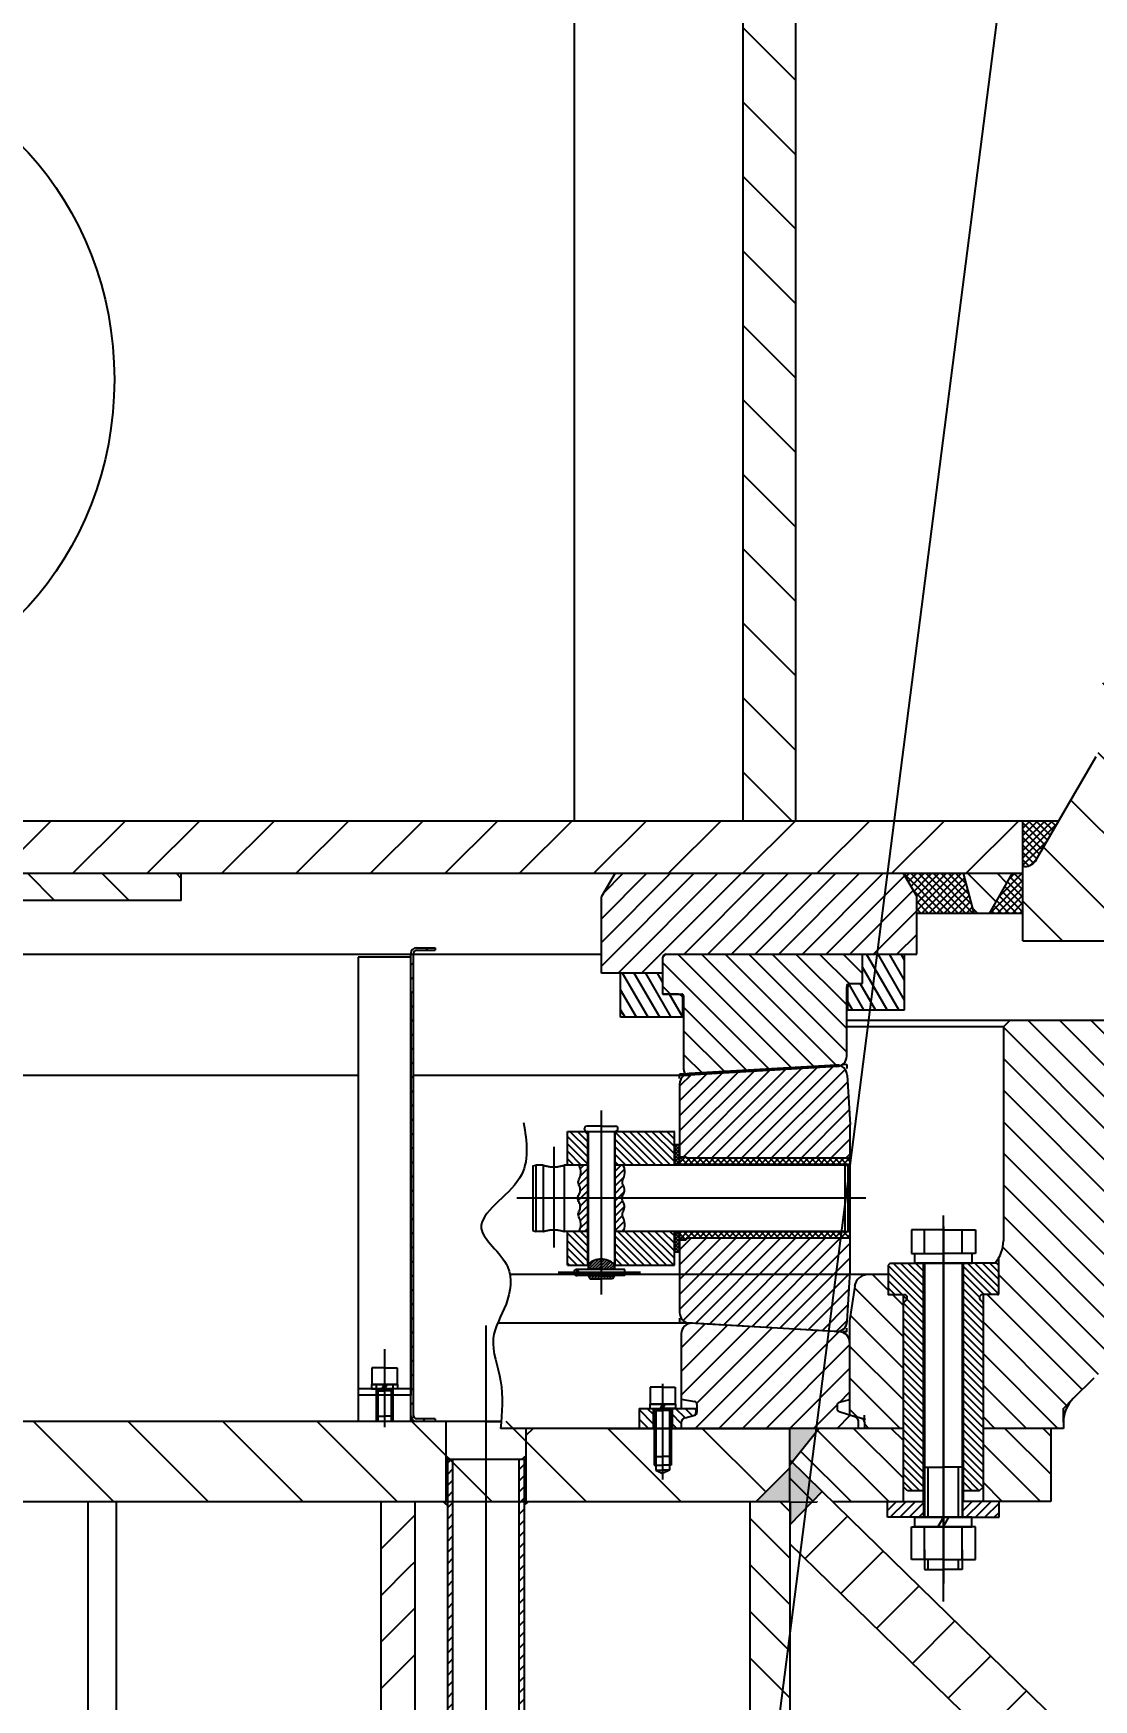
# Model space of a CAD drawing. Header units: millimetres. Extents: x 0 to 42000, y 0 to 29700.
# Drawn here: x 17909 to 18916, y 10017 to 11599 of the extents above; entities that cross this region are included whole.
import ezdxf
from ezdxf.enums import TextEntityAlignment as Align

# ---------------------------------------------------------------- set-up
doc = ezdxf.new("R2010")
doc.units = ezdxf.units.MM
doc.header["$LTSCALE"] = 1000
doc.linetypes.add('F', pattern=[0.75, 0.5, -0.25])
doc.linetypes.add('G', pattern=[2, 1.25, -0.25, 0.25, -0.25])
for name, color, linetype in [('01', 7, 'Continuous'), ('02', 1, 'Continuous'), ('02C', 3, 'Continuous'), ('04', 2, 'F'), ('05', 142, 'G'), ('08', 1, 'Continuous'), ('10', 1, 'Continuous')]:
    doc.layers.add(name, color=color, linetype=linetype)
doc.styles.get("Standard").update_dxf_attribs({"font": 'isocp', "width": 0.707, "bigfont": 'intecad.shx'})
doc.dimstyles.new('INTE', dxfattribs={"dimscale": 100, "dimtxt": 3.5, "dimasz": 3, "dimexe": 3, "dimexo": 0, "dimgap": 1, "dimtad": 1, "dimdec": 0, "dimdsep": 46, "dimtxsty": 'Standard', "dimcen": 0, "dimclrd": 1, "dimclre": 1, "dimclrt": 3, "dimaunit": 1, "dimadec": 0, "dimazin": 0, "dimtfac": 1, "dimtdec": 0, "dimtmove": 0, "dimatfit": 0, "dimfxl": 1, "dimarcsym": 0})
pattern_1 = [(315, (9121.654, 5016.96), (35.35534, 35.35534), [])]
pattern_2 = [(120, (24978.968, 4536.56), (8.248892, 4.7625), [])]

# ---------------------------------------------------------------- blocks, each defined once
blk = doc.blocks.new('*U576')
at = {"layer": '01'}
for p, q in [((-27.2, 9), (-27.2, 0)), ((0, 9), (-27.2, 9)), ((-27.2, 0), (0, 0)), ((0, 0), (-5.2, 9)), ((0, 9), (5.2, 0)), ((0, 9), (27.2, 9)), ((27.2, 0), (0, 0)), ((27.2, 9), (27.2, 0))]:
    blk.add_line(p, q, dxfattribs=at)
at = {"layer": '05'}
blk.add_line((0, 11.1), (0, -2.1), dxfattribs=at)
blk = doc.blocks.new('*U577')
at = {"layer": '01'}
for p, q in [((-31, 0), (-31, 30.4)), ((-31, 30.4), (0, 30.4)), ((-31, 18), (0, 18)), ((0, 30.4), (0, 0)), ((0, -30.4), (0, 0)), ((-31, 0), (-31, -30.4)), ((-31, -18), (0, -18)), ((-31, -30.4), (0, -30.4))]:
    blk.add_line(p, q, dxfattribs=at)
at = {"layer": '05'}
blk.add_line((-32.1, 0), (1.1, 0), dxfattribs=at)
blk = doc.blocks.new('*U575')
at = {"layer": '01'}
for p, q in [((-12.2, 4.1), (-12.2, 0)), ((0, 4.1), (-12.2, 4.1)), ((-12.2, 0), (0, 0)), ((0, 0), (-2.4, 4.1)), ((0, 4.1), (2.4, 0)), ((0, 4.1), (12.2, 4.1)), ((12.2, 0), (0, 0)), ((12.2, 4.1), (12.2, 0))]:
    blk.add_line(p, q, dxfattribs=at)
at = {"layer": '05'}
blk.add_line((0, 6.2), (0, -2.1), dxfattribs=at)
blk = doc.blocks.new('*U578')
at = {"layer": '01'}
for p, q in [((-12.2, 4.1), (-12.2, 0)), ((0, 4.1), (-12.2, 4.1)), ((-12.2, 0), (0, 0)), ((0, 0), (-2.4, 4.1)), ((0, 4.1), (2.4, 0)), ((0, 4.1), (12.2, 4.1)), ((12.2, 0), (0, 0)), ((12.2, 4.1), (12.2, 0))]:
    blk.add_line(p, q, dxfattribs=at)
at = {"layer": '05'}
blk.add_line((0, 6.2), (0, -2.1), dxfattribs=at)
blk = doc.blocks.new('*D675')
at = {"layer": '08', "color": 1, "lineweight": -2}
for p, q in [((32404, 24603.7), (33320.5, 24603.7)), ((33020.5, 7640.5), (33020.5, 24303.7)), ((18876.1, 7340.5), (33320.5, 7340.5))]:
    blk.add_line(p, q, dxfattribs=at)
at = {"layer": '08', "color": 1}
for points in [[(32970.5, 24303.7), (33070.5, 24303.7), (33020.5, 24603.7)], [(32970.5, 7640.5), (33070.5, 7640.5), (33020.5, 7340.5)]]:
    blk.add_solid(points, dxfattribs=at)
at = {"layer": 'DEFPOINTS', "color": 0}
for p in [(32404, 24603.7), (33020.5, 24603.7), (18876.1, 7340.5)]:
    blk.add_point(p, dxfattribs=at)
at = {"layer": '08', "color": 3, "insert": (32745.5, 17193.2), "char_height": 350, "attachment_point": 5, "rotation": 90}
blk.add_mtext('17263', dxfattribs=at)

msp = doc.modelspace()

# ---------------------------------------------------------------- hatches: boundary and pattern name
at = {"layer": '01'}
h = msp.add_hatch(color=256, dxfattribs=at)
h.paths.add_polyline_path([(18377.3, 10248.3), (18377.3, 10244.9), (18373.1, 10244.9)])
h.paths.add_polyline_path([(18301.3, 10248.1), (18305.4, 10244.9), (18301.3, 10244.9)])
at = {"layer": '01', "linetype": 'Continuous'}
for points in [[(18627.8, 10244.4), (18627.8, 10204.9), (18627.8, 10164.8), (18627.9, 10182.8), (18658.6, 10214.3)], [(18627.8, 10236.9), (18595.8, 10204.9), (18627.8, 10204.9)]]:
    msp.add_hatch(color=7, dxfattribs=at).paths.add_polyline_path(points)
at = {"layer": '01'}
h = msp.add_hatch(color=256, dxfattribs=at)
h.paths.add_polyline_path([(18302.8, 10204.9), (18302.8, 10201.2), (18298.4, 10204.9)])
h.paths.add_polyline_path([(18375.8, 10204.9), (18379.6, 10204.9), (18375.8, 10202.2)])
at = {"layer": '02', "linetype": 'Continuous'}
h = msp.add_hatch(dxfattribs=at)
h.set_pattern_fill('_USER', color=1, scale=50, angle=315, style=0, pattern_type=0)
h.set_pattern_definition([(315, (9137.61, 8322.635), (35.35534, 35.35534), [])])
h.paths.add_polyline_path([(18583.3, 10851.5), (18633.3, 10851.5), (18633.3, 11690.5), (18583.3, 11690.5)])
h = msp.add_hatch(dxfattribs=at)
h.set_pattern_fill('_USER', color=1, scale=50, angle=315, style=0, pattern_type=0)
h.set_pattern_definition(pattern_1)
h.paths.add_polyline_path([(19012.8, 10982.5), (18921.7, 10982.5), (18921.7, 10924.7, -0.131652), (18918.3, 10912.2), (18861.9, 10814.5, -0.267949), (18850.7, 10808), (18848.8, 10808), (18848.8, 10801.5), (18849.1, 10801.5), (18849.1, 10737.5), (18996.1, 10737.5), (18999.1, 10740.5), (18999.1, 10775.5), (19011.2, 10775.5), (19012.8, 10781.5)])
h.paths.add_polyline_path([(19560.8, 10781.5), (19562.4, 10775.5), (19574.5, 10775.5), (19574.5, 10740.5), (19577.5, 10737.5), (19724.6, 10737.5), (19724.6, 10801.5), (19724.8, 10801.5), (19724.8, 10808), (19722.9, 10808, -0.267949), (19711.7, 10814.5), (19655.3, 10912.2, -0.131652), (19651.9, 10924.7), (19651.9, 10982.5), (19560.8, 10982.5)])
h = msp.add_hatch(dxfattribs=at)
h.set_pattern_fill('_USER', color=1, scale=50, angle=45, style=0, pattern_type=0)
h.set_pattern_definition([(45, (9121.654, 5016.96), (-35.35534, 35.35534), [])])
h.paths.add_polyline_path([(11267.8, 10851.5), (11267.8, 10833.5), (11267.8, 10801.5), (11622.8, 10801.5), (11622.8, 10851.5)])
h.paths.add_polyline_path([(12232.8, 10851.5), (12232.8, 10801.5), (12789, 10801.5, -0.017058), (12767.4, 10851.5)])
h.paths.add_polyline_path([(12767.4, 10851.5, 0.017058), (12789, 10801.5), (12917.2, 10801.5), (12917.2, 10851.5)])
h.paths.add_polyline_path([(13018.8, 10851.5), (13018.8, 10801.5), (13072.8, 10801.5), (13072.8, 10851.5)])
h.paths.add_polyline_path([(13948.8, 10851.5), (13948.8, 10801.5), (14232.6, 10801.5, 0.017058), (14254.2, 10851.5)])
h.paths.add_polyline_path([(14254.2, 10851.5, -0.017058), (14232.6, 10801.5), (15569.7, 10801.5, -0.014877), (15547.8, 10851.5)])
h.paths.add_polyline_path([(15660.6, 10801.5), (15660.6, 10851.5), (15547.8, 10851.5, 0.014877), (15569.7, 10801.5)])
h.paths.add_polyline_path([(17137.1, 10851.5), (17137.1, 10801.5), (17227.9, 10801.5, 0.014877), (17249.8, 10851.5)])
h.paths.add_polyline_path([(17249.8, 10851.5, -0.014877), (17227.9, 10801.5), (18848.8, 10801.5), (18848.8, 10851.5)])
h.paths.add_polyline_path([(19724.8, 10801.5), (19778.8, 10801.5), (19778.8, 10851.5), (19724.8, 10851.5)])
h.paths.add_polyline_path([(20132.8, 10801.5), (20132.8, 10851.5), (19880.4, 10851.5), (19880.4, 10801.5)])
h = msp.add_hatch(dxfattribs=at)
h.set_pattern_fill('_USER', color=1, scale=5, angle=45, style=0, double=1, pattern_type=0)
h.set_pattern_definition([(135, (23659.994, 8322.6346), (3.535534, 3.535534), []), (45, (23659.994, 8322.6346), (3.535534, -3.535534), [])])
h.paths.add_polyline_path([(18848.8, 10851.5), (18883.3, 10851.5), (18861.9, 10814.5, -0.267949), (18850.7, 10808), (18848.8, 10808)])
h.paths.add_polyline_path([(19724.8, 10808), (19722.9, 10808, -0.267949), (19711.7, 10814.5), (19690.3, 10851.5), (19724.8, 10851.5)])
h = msp.add_hatch(dxfattribs=at)
h.set_pattern_fill('_USER', color=1, scale=50, angle=315, style=0, pattern_type=0)
h.set_pattern_definition(pattern_1)
h.paths.add_polyline_path([(15569.7, 10801.5, 0.00787), (15582.5, 10775.6), (15814.8, 10775.6), (15814.8, 10801.5)])
h.paths.add_polyline_path([(15582.5, 10775.6, -0.00787), (15569.7, 10801.5), (14747.8, 10801.5), (14747.8, 10775.6)])
h.paths.add_polyline_path([(17215.1, 10775.6, 0.00787), (17227.9, 10801.5), (16982.8, 10801.5), (16982.8, 10775.6)])
h.paths.add_polyline_path([(18049.8, 10775.6), (18049.8, 10801.5), (17227.9, 10801.5, -0.00787), (17215.1, 10775.6)])
h = msp.add_hatch(dxfattribs=at)
h.set_pattern_fill('LINE', color=1, scale=5, angle=135, style=0)
h.set_pattern_definition([(45, (24978.968, 4536.56), (11.22532, -11.22532), [])])
h.paths.add_polyline_path([(18507.1, 10724.8), (18507.1, 10706.8), (18448.8, 10706.8), (18448.8, 10779.5), (18461.8, 10801.5), (18735.3, 10801.5), (18748.3, 10779.5), (18748.3, 10724.8)])
h = msp.add_hatch(dxfattribs=at)
h.set_pattern_fill('_USER', color=1, scale=5, angle=315, style=0, double=1, pattern_type=0)
h.set_pattern_definition([(225, (23659.994, 4166.072), (-3.535534, 3.535534), []), (135, (23659.994, 4166.072), (3.535534, 3.535534), [])])
h.paths.add_polyline_path([(18748.3, 10763.5), (18748.3, 10779.5), (18735.3, 10801.5), (18792.8, 10801.5), (18803, 10763.5)])
h = msp.add_hatch(dxfattribs=at)
h.set_pattern_fill('_USER', color=1, scale=20, angle=45, style=0, pattern_type=0)
h.set_pattern_definition([(135, (23675.948, 5016.958), (14.142136, 14.142136), [])])
h.paths.add_polyline_path([(19959.8, 10801.5), (19959.8, 10782.5), (19902.8, 10763.5), (19880.4, 10763.5), (19880.4, 10801.5)])
h.paths.add_polyline_path([(19778.8, 10801.5), (19778.8, 10763.5), (19756.2, 10763.5), (19734.3, 10801.5)])
h.paths.add_polyline_path([(18792.8, 10801.5), (18839.3, 10801.5), (18817.4, 10763.5), (18803, 10763.5)])
h = msp.add_hatch(dxfattribs=at)
h.set_pattern_fill('_USER', color=1, scale=5, angle=315, style=0, double=1, pattern_type=0)
h.set_pattern_definition([(225, (23659.994, 8322.6346), (-3.535534, 3.535534), []), (135, (23659.994, 8322.6346), (3.535534, 3.535534), [])])
h.paths.add_polyline_path([(19756.2, 10763.5), (19724.6, 10763.5), (19724.6, 10801.5), (19734.3, 10801.5)])
h.paths.add_polyline_path([(18839.3, 10801.5), (18849.1, 10801.5), (18849.1, 10763.5), (18817.4, 10763.5)])
h = msp.add_hatch(dxfattribs=at)
h.set_pattern_fill('LINE', color=1, scale=3, angle=45, style=0)
h.set_pattern_definition([(45, (15156.099, 8451.227), (-6.735192, 6.735192), [])])
h.paths.add_polyline_path([(18270.3, 10725.4, -0.414214), (18273.3, 10728.4), (18290.8, 10728.4), (18290.8, 10730.9), (18273.3, 10730.9, 0.414214), (18267.8, 10725.4), (18267.8, 10286.4, 0.414214), (18273.3, 10280.9), (18290.8, 10280.9), (18290.8, 10283.4), (18273.3, 10283.4, -0.414214), (18270.3, 10286.4)])
h = msp.add_hatch(dxfattribs=at)
h.set_pattern_fill('LINE', color=1, scale=5, angle=45, style=0)
h.set_pattern_definition([(135, (24978.968, 4536.56), (11.22532, 11.22532), [])])
h.paths.add_polyline_path([(18672.4, 10617.9, 0.397722), (18681.8, 10627.9), (18681.8, 10693.8, -0.414214), (18684.8, 10696.8), (18696.8, 10696.8), (18696.8, 10724.8), (18507.1, 10724.8), (18507.1, 10686.8), (18525.1, 10686.8, -0.414214), (18527.1, 10684.8), (18527.1, 10614.9, 0.4309), (18532.3, 10609.9)])
h = msp.add_hatch(dxfattribs=at)
h.set_pattern_fill('LINE', color=1, scale=3, angle=60, style=0)
h.set_pattern_definition(pattern_2)
h.paths.add_polyline_path([(18736.8, 10671.8), (18736.8, 10724.8), (18696.8, 10724.8), (18696.8, 10696.8), (18685.8, 10696.8), (18682.8, 10693.8), (18682.8, 10671.8)])
h = msp.add_hatch(dxfattribs=at)
h.set_pattern_fill('LINE', color=1, scale=3, angle=60, style=0)
h.set_pattern_definition(pattern_2)
h.paths.add_polyline_path([(18467.1, 10664.8), (18467.1, 10706.8), (18507.1, 10706.8), (18507.1, 10686.8), (18522.1, 10686.8), (18523.1, 10686.8), (18526.1, 10683.8), (18526.1, 10664.8)])
at = {"layer": '02'}
h = msp.add_hatch(dxfattribs=at)
h.set_pattern_fill('LINE', color=256, scale=6.666667, angle=45, style=0)
h.set_pattern_definition([(135, (24246.089, 9520.498), (14.96709, 14.96709), [])])
h.paths.add_polyline_path([(18830.6, 10655.8), (18836.6, 10661.8), (18940.4, 10661.8), (18940.4, 10331.6), (18939, 10331.6, 0.198912), (18916.4, 10322.2), (18897, 10302.8), (18887.6, 10293.4), (18887.6, 10280.2), (18887.6, 10274.4), (18811.6, 10274.4), (18811.6, 10401.4), (18825.3, 10401.4, 0.414214), (18826.1, 10402.2), (18826.1, 10436.1, 0.134999), (18830.6, 10452.5)])
h.paths.add_polyline_path([(18684.6, 10376.4), (18689.4, 10409.3, -0.372642), (18702.2, 10420.5), (18721.1, 10420.5), (18721.1, 10402.2, 0.414214), (18721.9, 10401.4), (18735.6, 10401.4), (18735.6, 10274.4), (18698.6, 10274.4), (18698.6, 10280.6), (18698.6, 10283.2), (18696.2, 10283.8), (18684.6, 10286.9)])
h.paths.add_polyline_path([(18940, 10367.7), (18927.5, 10398.2), (18903.2, 10388.2), (18915.7, 10357.7)], flags=24)
h.paths.add_polyline_path([(18894.6, 10426.8), (18866.2, 10443.6), (18852.8, 10421.1), (18881.2, 10404.2)], flags=24)
h.paths.add_polyline_path([(18739.7, 10341.5), (18709.1, 10321.6), (18723.4, 10299.6), (18754, 10319.5)], flags=9)
h = msp.add_hatch(dxfattribs=at)
h.set_pattern_fill('_USER', color=256, scale=10, angle=135, style=0, pattern_type=0)
h.set_pattern_definition([(45, (25637.207, 6230.147), (7.071068, -7.071068), [])])
h.paths.add_polyline_path([(18529.4, 10530.9), (18529.4, 10532.4), (18523.1, 10532.4), (18523.1, 10601.4, -0.397722), (18532.5, 10611.4), (18671.8, 10619.3, -0.414214), (18682.4, 10609.9), (18685.1, 10562.5), (18685.1, 10530.9)])
h.paths.add_polyline_path([(18685.1, 10454.9), (18685.1, 10423.2), (18682.4, 10375.8, -0.414214), (18671.8, 10366.4), (18532.5, 10374.3, -0.397722), (18523.1, 10384.3), (18523.1, 10453.4), (18529.4, 10453.4), (18529.4, 10454.9)])
h.paths.add_polyline_path([(18661.1, 10592.3), (18644, 10592.3), (18644, 10581.8), (18661.1, 10581.8)], flags=24)
h.paths.add_polyline_path([(18661.1, 10403.9), (18644, 10403.9), (18644, 10393.4), (18661.1, 10393.4)], flags=24)
h = msp.add_hatch(dxfattribs=at)
h.set_pattern_fill('_USER', color=256, scale=5, angle=45, style=0, pattern_type=0)
h.set_pattern_definition([(135, (25637.207, 6230.1475), (3.535534, 3.535534), [])])
h.paths.add_polyline_path([(18461.6, 10556.4), (18461.9, 10556.4, 0.000804), (18462, 10556.4), (18518.1, 10556.4), (18518.1, 10524.4), (18461.6, 10524.4)])
h.paths.add_polyline_path([(18416.6, 10556.4), (18435, 10556.4, 0.01092), (18435.1, 10556.4, -0.121977), (18435.6, 10556.2), (18435.6, 10524.4), (18416.6, 10524.4)])
h.paths.add_polyline_path([(18461.6, 10461.4), (18518.1, 10461.4), (18518.1, 10429.4), (18461.6, 10429.4)])
h.paths.add_polyline_path([(18416.6, 10461.4), (18435.6, 10461.4), (18435.6, 10429.4), (18416.6, 10429.4)])
h = msp.add_hatch(dxfattribs=at)
h.set_pattern_fill('ANSI37', color=256, scale=0.75, style=0)
h.set_pattern_definition([(135, (25637.2068, 6230.1475), (1.683798, 1.683798), []), (45, (25637.2068, 6230.1475), (1.683798, -1.683798), [])])
h.paths.add_polyline_path([(18518.1, 10543.9), (18523.1, 10543.9), (18523.1, 10525.4), (18518.1, 10525.4)])
h.paths.add_polyline_path([(18518.1, 10460.4), (18523.1, 10460.4), (18523.1, 10441.9), (18518.1, 10441.9)])
h = msp.add_hatch(dxfattribs=at)
h.set_pattern_fill('_USER', color=256, scale=5, angle=135, style=0, pattern_type=0)
h.set_pattern_definition([(45, (19984.775, 9736.481), (3.535534, -3.535534), [])])
h.paths.add_polyline_path([(18461.6, 10524.4), (18469.6, 10524.4), (18470.7, 10521.6), (18471.2, 10519.1), (18471.2, 10517), (18470.9, 10515.1), (18470.4, 10513.4), (18469.8, 10511.9), (18469.3, 10510.5), (18469, 10509.3), (18468.9, 10508.1), (18469, 10506.9), (18469.3, 10505.8), (18469.7, 10504.8), (18470.1, 10503.7), (18470.5, 10502.7), (18470.7, 10501.7), (18470.8, 10500.7), (18470.7, 10499.7), (18470.4, 10498.8), (18470, 10497.8), (18469.6, 10496.8), (18469.1, 10495.8), (18468.7, 10494.8), (18468.4, 10493.8), (18468.3, 10492.9), (18461.6, 10492.9)])
h.paths.add_polyline_path([(18461.6, 10492.9), (18468.3, 10492.9), (18468.4, 10491.9), (18468.7, 10490.9), (18469.1, 10489.9), (18469.6, 10488.9), (18470, 10487.9), (18470.4, 10486.9), (18470.7, 10486), (18470.8, 10485), (18470.7, 10484), (18470.5, 10483), (18470.1, 10482), (18469.7, 10481), (18469.3, 10479.9), (18469, 10478.8), (18468.9, 10477.7), (18469, 10476.4), (18469.3, 10475.2), (18469.8, 10473.8), (18470.4, 10472.3), (18470.9, 10470.6), (18471.2, 10468.7), (18471.2, 10466.6), (18470.7, 10464.1), (18469.6, 10461.4), (18461.6, 10461.4)])
h.paths.add_polyline_path([(18428.8, 10499.7), (18428.9, 10500.7), (18428.8, 10501.7), (18428.5, 10502.7), (18428.2, 10503.7), (18427.7, 10504.8), (18427.4, 10505.8), (18427.1, 10506.9), (18426.9, 10508.1), (18427, 10509.3), (18427.4, 10510.5), (18427.9, 10511.9), (18428.5, 10513.4), (18429, 10515.1), (18429.3, 10517), (18429.2, 10519.1), (18428.7, 10521.6), (18427.7, 10524.4), (18435.6, 10524.4), (18435.6, 10492.9), (18426.4, 10492.9), (18426.5, 10493.8), (18426.8, 10494.8), (18427.2, 10495.8), (18427.7, 10496.8), (18428.1, 10497.8), (18428.5, 10498.8)])
h.paths.add_polyline_path([(18428.9, 10485), (18428.8, 10486), (18428.5, 10486.9), (18428.1, 10487.9), (18427.7, 10488.9), (18427.2, 10489.9), (18426.8, 10490.9), (18426.5, 10491.9), (18426.4, 10492.9), (18435.6, 10492.9), (18435.6, 10461.4), (18427.7, 10461.4), (18428.7, 10464.1), (18429.2, 10466.6), (18429.3, 10468.7), (18429, 10470.6), (18428.5, 10472.3), (18427.9, 10473.8), (18427.4, 10475.2), (18427, 10476.4), (18426.9, 10477.7), (18427.1, 10478.8), (18427.4, 10479.9), (18427.7, 10481), (18428.2, 10482), (18428.5, 10483), (18428.8, 10484)])
h = msp.add_hatch(dxfattribs=at)
h.set_pattern_fill('ANSI37', color=256, scale=1.25, style=0)
h.set_pattern_definition([(135, (25637.2068, 6230.1475), (2.80633, 2.80633), []), (45, (25637.2068, 6230.1475), (2.80633, -2.80633), [])])
h.paths.add_polyline_path([(18523.1, 10524.9), (18523.1, 10531.9), (18529.4, 10531.9), (18529.4, 10530.9), (18684.9, 10530.9), (18684.9, 10524.9)])
h.paths.add_polyline_path([(18684.9, 10460.9), (18684.9, 10454.9), (18529.4, 10454.9), (18529.4, 10453.9), (18523.1, 10453.9), (18523.1, 10460.9)])
h = msp.add_hatch(dxfattribs=at)
h.set_pattern_fill('_USER', color=256, scale=2, angle=135, style=0, pattern_type=0)
h.set_pattern_definition([(45, (25637.2068, 6230.1475), (1.41421356, -1.41421356), [])])
h.paths.add_polyline_path([(18448.6, 10425.5), (18437.3, 10425.5), (18436.1, 10426.8), (18436.1, 10430.1, -0.186355), (18448.6, 10435)])
h.paths.add_polyline_path([(18448.6, 10425.5), (18448.6, 10435, -0.186354), (18461.1, 10430.1), (18461.1, 10426.8), (18459.8, 10425.5)])
h.paths.add_polyline_path([(18459.8, 10419.2), (18460.5, 10418.5), (18459.3, 10416.4), (18448.6, 10416.4), (18448.6, 10419.2)])
h.paths.add_polyline_path([(18448.6, 10419.2), (18448.6, 10416.4), (18437.8, 10416.4), (18436.6, 10418.5), (18437.3, 10419.2)])
at = {"layer": '02', "linetype": 'Continuous'}
h = msp.add_hatch(dxfattribs=at)
h.set_pattern_fill('_USER', color=1, scale=5, angle=45, style=0, pattern_type=0)
h.set_pattern_definition([(135, (40546.499, 115.304), (3.5355339, 3.5355339), [])])
h.paths.add_polyline_path([(18754.6, 10431.4), (18723.1, 10431.4), (18721.1, 10429.4), (18721.1, 10402.9, 0.414214), (18722.6, 10401.4), (18735.6, 10401.4), (18735.6, 10218.9), (18739.6, 10214.9), (18754.6, 10214.9)])
h.paths.add_polyline_path([(18792.6, 10214.9), (18807.6, 10214.9), (18811.6, 10218.9), (18811.6, 10392.2, 0.198912), (18810.7, 10394.3), (18808.7, 10396.3, -0.668179), (18810.8, 10401.4), (18824.6, 10401.4, 0.414214), (18826.1, 10402.9), (18826.1, 10429.4), (18824.1, 10431.4), (18792.6, 10431.4)])
h = msp.add_hatch(dxfattribs=at)
h.set_pattern_fill('LINE', color=1, scale=5, angle=135, style=0)
h.set_pattern_definition([(45, (40546.499, -6175.035), (11.22532, -11.22532), [])])
h.paths.add_polyline_path([(18675.2, 10366.2, -0.397722), (18684.6, 10356.2), (18684.6, 10301.6), (18674.8, 10299, 0.339454), (18672.6, 10296.1), (18672.6, 10293, 0.32492), (18674.7, 10290.1), (18690.5, 10285, -0.32492), (18692.6, 10282.1), (18692.6, 10274.4), (18524.6, 10274.4), (18524.6, 10279.6, -0.339454), (18528.3, 10284.4), (18537.4, 10286.8, 0.339454), (18539.6, 10289.7), (18539.6, 10296.9, 0.36397), (18537.1, 10299.8), (18524.6, 10302.1), (18524.6, 10364.2, -0.397722), (18534, 10374.2), (18535.2, 10374.2)])
h = msp.add_hatch(dxfattribs=at)
h.set_pattern_fill('LINE', color=1, scale=2, angle=45, style=0)
h.set_pattern_definition([(135, (40546.499, -6175.035), (4.490128, 4.490128), [])])
h.paths.add_polyline_path([(18516, 10293.4), (18519.2, 10293.4), (18538.6, 10293.4), (18538.6, 10289.4, -0.339454), (18536.4, 10286.5), (18528.3, 10284.4, 0.339454), (18524.6, 10279.6), (18524.6, 10274.4), (18516, 10274.4)])
h.paths.add_polyline_path([(18498, 10274.4), (18484.6, 10274.4), (18484.6, 10293.4), (18498, 10293.4)])
at = {"layer": '02'}
for points in [[(18627.8, 10274.4), (18655.8, 10274.4), (18627.8, 10239.4)], [(18627.8, 10244.4), (18627.8, 10204.9), (18627.8, 10164.8), (18627.9, 10182.8), (18658.6, 10214.3)]]:
    msp.add_hatch(color=256, dxfattribs=at).paths.add_polyline_path(points)
at = {"layer": '02', "linetype": 'Continuous'}
h = msp.add_hatch(dxfattribs=at)
h.set_pattern_fill('LINE', color=1, scale=60, angle=135, style=0)
h.set_pattern_definition([(45, (21651.241, 7300.267), (5.303301, -5.303301), [])])
h.paths.add_polyline_path([(18375.8, 9636.7, -0.001895), (18370.8, 9637.9), (18370.8, 10244.9), (18375.8, 10244.9)])
h.paths.add_polyline_path([(18302.8, 10244.9), (18307.8, 10244.9), (18307.8, 9657.1, -0.001956), (18302.8, 9658.9)])
h = msp.add_hatch(dxfattribs=at)
h.set_pattern_fill('LINE', color=1, scale=2, angle=135, style=0)
h.set_pattern_definition([(45, (40546.499, 115.304), (4.490128, -4.490128), [])])
h.paths.add_polyline_path([(18826.6, 10204.9), (18826.6, 10189.9), (18792.1, 10189.9), (18792.1, 10204.9)])
h.paths.add_polyline_path([(18720.6, 10189.9), (18720.6, 10204.9), (18755.1, 10204.9), (18755.1, 10189.9)])
at = {"layer": '10'}
msp.add_hatch(color=256, dxfattribs=at).paths.add_polyline_path([(18627.8, 10236.9), (18595.8, 10204.9), (18627.8, 10204.9)])

# ---------------------------------------------------------------- linework, layer by layer
for p, q in [((18217.8, 10721.9), (18217.8, 10305.9)), ((18267.8, 10721.9), (18217.8, 10721.9)), ((18507.1, 10706.8), (18448.8, 10706.8)), ((18267.8, 10686.9), (18267.8, 10305.9)), ((18682.8, 10671.8), (18736.8, 10671.8)), ((18416.6, 10524.4), (18416.6, 10556.4)), ((18416.6, 10556.4), (18518.1, 10556.4)), ((18518.1, 10524.4), (18518.1, 10556.4)), ((18393.6, 10524.4), (18386.6, 10524.4)), ((18436.1, 10524.4), (18413.6, 10524.4)), ((18679.9, 10524.4), (18461.1, 10524.4)), ((18523.1, 10525.4), (18518.1, 10525.4)), ((18523.1, 10532.4), (18529.4, 10532.4)), ((18529.4, 10531.9), (18523.1, 10531.9)), ((18393.6, 10461.4), (18386.6, 10461.4)), ((18436.1, 10461.4), (18413.6, 10461.4)), ((18416.6, 10429.4), (18416.6, 10461.4)), ((18679.9, 10461.4), (18461.1, 10461.4)), ((18518.1, 10429.4), (18518.1, 10461.4)), ((18523.1, 10460.4), (18518.1, 10460.4)), ((18416.6, 10429.4), (18436.1, 10429.4)), ((18461.1, 10429.4), (18518.1, 10429.4)), ((18721.1, 10429.4), (18721.1, 10402.2)), ((18754.6, 10204.9), (18754.6, 10431.4)), ((18792.6, 10204.9), (18792.6, 10431.4)), ((18826.1, 10436.1), (18826.1, 10402.2)), ((18735.6, 10204.9), (18735.6, 10401.4)), ((18811.6, 10204.9), (18811.6, 10401.4)), ((18267.8, 10311.9), (18217.8, 10311.9)), ((18217.8, 10305.9), (18217.8, 10280.9)), ((18267.8, 10305.9), (18217.8, 10305.9)), ((18267.8, 10305.9), (18217.8, 10305.9))]:
    msp.add_line(p, q)
for centre, start, end in [((18721.9, 10402.2), 180, 270), ((18825.3, 10402.2), 270, 0)]:
    msp.add_arc(centre, 0.8, start, end)
at = {"layer": '01'}
for p, q in [((18422.8, 11690.5), (18422.8, 10851.5)), ((18583.3, 11690.5), (18583.3, 10851.5)), ((18633.3, 11690.5), (18633.3, 10851.5)), ((18918.3, 10912.2), (18861.9, 10814.5)), ((17135.3, 10851.5), (18883.3, 10851.5)), ((18848.8, 10851.5), (18848.8, 10801.5)), ((18848.8, 10851.5), (18848.8, 10801.5)), ((16652.8, 10801.5), (18849.1, 10801.5)), ((18049.8, 10775.6), (18049.8, 10801.5)), ((18461.8, 10801.5), (18448.8, 10779.5)), ((18735.3, 10801.5), (18748.3, 10779.5)), ((18803, 10763.5), (18792.8, 10801.5)), ((18817.4, 10763.5), (18839.3, 10801.5)), ((18850.7, 10808), (18848.8, 10808)), ((18849.1, 10737.5), (18849.1, 10801.5)), ((18448.8, 10706.8), (18448.8, 10779.5)), ((18748.3, 10724.8), (18748.3, 10779.5)), ((18049.8, 10775.6), (16652.8, 10775.6)), ((18849.1, 10763.5), (18803, 10763.5)), ((18273.3, 10730.9), (18290.8, 10730.9)), ((18290.8, 10730.9), (18290.8, 10728.4)), ((18849.1, 10737.5), (19026.8, 10737.5)), ((16652.8, 10724.8), (18448.8, 10724.8)), ((18267.8, 10280.9), (18267.8, 10725.4)), ((18270.3, 10286.4), (18270.3, 10725.4)), ((18273.3, 10728.4), (18290.8, 10728.4)), ((18510.1, 10724.8), (18507.1, 10721.8)), ((18507.1, 10686.8), (18507.1, 10721.8)), ((18510.1, 10724.8), (18748.3, 10724.8)), ((18467.1, 10664.8), (18467.1, 10706.8)), ((18522.1, 10686.8), (18507, 10686.8)), ((18517.2, 10686.8), (18507, 10686.8)), ((18526.1, 10664.8), (18467.1, 10664.8)), ((18836.6, 10661.8), (18681.8, 10661.8)), ((18830.6, 10655.8), (18681.8, 10655.8)), ((18672.4, 10619.3), (18532.3, 10611.4)), ((18671.8, 10619.3), (18532.5, 10611.4)), ((16830.8, 10609.9), (18217.8, 10609.9)), ((18270.3, 10609.9), (18532.1, 10609.9)), ((18672.4, 10617.9), (18532.3, 10609.9)), ((18682.4, 10609.9), (18685.1, 10562.5)), ((18523.1, 10601.4), (18523.1, 10524.4)), ((18448.6, 10561.4), (18435.1, 10561.4)), ((18435.6, 10556.4), (18435.6, 10429.4)), ((18448.6, 10561.4), (18462.1, 10561.4)), ((18461.6, 10556.4), (18461.6, 10429.4)), ((18685.1, 10423.2), (18685.1, 10562.5)), ((18436.1, 10555.4), (18436.1, 10425.3)), ((18461.1, 10555.4), (18461.1, 10425.3)), ((18518.1, 10543.9), (18523.1, 10543.9)), ((18383.6, 10523.6), (18386.6, 10524.4)), ((18386.6, 10524.4), (18386.6, 10461.4)), ((18683.4, 10524.9), (18523.1, 10524.9)), ((18529.4, 10532.4), (18529.4, 10530.9)), ((18685.1, 10530.9), (18529.4, 10530.9)), ((18679.9, 10524.4), (18679.9, 10461.4)), ((18682.9, 10523.6), (18679.9, 10524.4)), ((18683.4, 10530.9), (18684.9, 10530)), ((18683.4, 10524.9), (18684.9, 10525.7)), ((18683.4, 10524.9), (18683.4, 10460.9)), ((18684.9, 10530), (18684.9, 10455.7)), ((18383.6, 10523.6), (18383.6, 10462.2)), ((18682.9, 10523.6), (18682.9, 10462.2)), ((18383.6, 10462.2), (18386.6, 10461.4)), ((18523.1, 10461.4), (18523.1, 10384.3)), ((18683.4, 10460.9), (18523.1, 10460.9)), ((18773.6, 10462.9), (18743.2, 10462.9)), ((18743.2, 10462.9), (18743.2, 10440.4)), ((18755.6, 10440.4), (18755.6, 10462.9)), ((18773.6, 10462.9), (18804, 10462.9)), ((18791.6, 10440.4), (18791.6, 10462.9)), ((18804, 10462.9), (18804, 10440.4)), ((18529.4, 10453.9), (18523.1, 10453.9)), ((18523.1, 10453.4), (18529.4, 10453.4)), ((18529.4, 10454.9), (18529.4, 10453.4)), ((18685.1, 10454.9), (18529.4, 10454.9)), ((18518.1, 10441.9), (18523.1, 10441.9)), ((18723.1, 10431.4), (18721.1, 10429.4)), ((18723.1, 10431.4), (18773.6, 10431.4)), ((18743.2, 10440.4), (18773.6, 10440.4)), ((18746.4, 10440.4), (18773.6, 10440.4)), ((18746.4, 10431.4), (18746.4, 10440.4)), ((18773.6, 10431.4), (18746.4, 10431.4)), ((18755.6, 10431.4), (18755.6, 10189.9)), ((18804, 10440.4), (18773.6, 10440.4)), ((18800.9, 10440.4), (18773.6, 10440.4)), ((18824.1, 10431.4), (18773.6, 10431.4)), ((18773.6, 10431.4), (18800.9, 10431.4)), ((18791.6, 10431.4), (18791.6, 10189.9)), ((18800.9, 10431.4), (18800.9, 10440.4)), ((18826.1, 10429.4), (18824.1, 10431.4)), ((18702.2, 10420.5), (18362.1, 10420.5)), ((18471.1, 10425.3), (18425.8, 10425.3)), ((18471.1, 10419.4), (18425.8, 10419.4)), ((18437.3, 10425.5), (18436.1, 10426.8)), ((18436.1, 10419.4), (18436.1, 10419.4)), ((18436.1, 10419.4), (18437.8, 10416.4)), ((18437.3, 10419.2), (18436.6, 10418.5)), ((18437.3, 10425.5), (18437.3, 10425.3)), ((18448.6, 10425.5), (18437.3, 10425.5)), ((18437.3, 10419.2), (18437.3, 10419.4)), ((18448.6, 10419.2), (18437.3, 10419.2)), ((18437.8, 10416.4), (18448.6, 10416.4)), ((18448.6, 10425.5), (18459.8, 10425.5)), ((18448.6, 10419.2), (18459.8, 10419.2)), ((18459.3, 10416.4), (18448.6, 10416.4)), ((18461.1, 10419.4), (18459.3, 10416.4)), ((18459.8, 10425.5), (18461.1, 10426.8)), ((18459.8, 10425.5), (18459.8, 10425.3)), ((18459.8, 10419.2), (18459.8, 10419.4)), ((18459.8, 10419.2), (18460.5, 10418.5)), ((18461.1, 10419.4), (18461.1, 10419.4)), ((18471.1, 10419.4), (18471.1, 10425.3)), ((18682.4, 10375.8), (18685.1, 10423.2)), ((18721.9, 10401.4), (18735.6, 10401.4)), ((18825.3, 10401.4), (18810.8, 10401.4)), ((18736.5, 10394.3), (18738.5, 10396.3)), ((18810.7, 10394.3), (18808.7, 10396.3)), ((18671.8, 10366.4), (18532.5, 10374.3)), ((18675.2, 10366.2), (18535.2, 10374.2)), ((18230.8, 10332), (18230.8, 10316)), ((18242.8, 10332), (18230.8, 10332)), ((18242.8, 10332), (18254.8, 10332)), ((18254.8, 10332), (18254.8, 10316)), ((18230.8, 10316), (18242.8, 10316)), ((18254.8, 10316), (18242.8, 10316)), ((18507, 10313.5), (18495, 10313.5)), ((18495, 10313.5), (18495, 10297.5)), ((18507, 10313.5), (18519, 10313.5)), ((18519, 10313.5), (18519, 10297.5)), ((18484.6, 10293.4), (18484.6, 10274.4)), ((18484.6, 10293.4), (18538.6, 10293.4)), ((18495, 10297.5), (18507, 10297.5)), ((18498, 10293.4), (18498, 10274.4)), ((18499, 10293.4), (18499, 10247.5)), ((18499, 10291.5), (18507, 10291.5)), ((18519, 10297.5), (18507, 10297.5)), ((18515, 10291.5), (18507, 10291.5)), ((18515, 10293.4), (18515, 10247.5)), ((18516, 10293.4), (18516, 10274.4)), ((18270.3, 10280.9), (18217.8, 10280.9)), ((18290.8, 10283.4), (18273.3, 10283.4)), ((18290.8, 10280.9), (18273.3, 10280.9)), ((18290.8, 10283.4), (18290.8, 10280.9)), ((18698.6, 10274.4), (18353, 10274.4)), ((18692, 10274.4), (18420.7, 10274.4)), ((18627.8, 10204.9), (18627.8, 10274.4)), ((18627.8, 10204.9), (18627.8, 10274.4)), ((18305.4, 10244.9), (18301.3, 10248.1)), ((18373.1, 10244.9), (18377.3, 10248.3)), ((18499, 10247.5), (18507, 10247.5)), ((18499, 10239.4), (18507, 10239.4)), ((18500.6, 10247.5), (18500.6, 10239.4)), ((18500.6, 10239.4), (18500.6, 10234.7)), ((18515, 10247.5), (18507, 10247.5)), ((18515, 10239.4), (18507, 10239.4)), ((18513.4, 10247.5), (18513.4, 10239.4)), ((18513.4, 10239.4), (18513.4, 10234.7)), ((18500.6, 10234.7), (18507, 10231.5)), ((18500.6, 10234.7), (18507, 10234.7)), ((18513.4, 10234.7), (18507, 10234.7)), ((18513.4, 10234.7), (18507, 10231.5)), ((18627.8, 10236.9), (18595.8, 10204.9)), ((18627.8, 10236.9), (18595.8, 10204.9)), ((18755.6, 10237.4), (18773.6, 10237.4)), ((18791.6, 10237.4), (18773.6, 10237.4)), ((18658.6, 10214.3), (18627.9, 10182.8)), ((18302.8, 10201.2), (18298.4, 10204.9)), ((18379.6, 10204.9), (18375.8, 10202.2)), ((18628.1, 10204.4), (18627.8, 10166.9)), ((18628.1, 10204.4), (18653.6, 10204.7)), ((18668.3, 10204.9), (18755.6, 10204.9)), ((18720.6, 10189.9), (18720.6, 10204.9)), ((18755.1, 10189.9), (18755.1, 10204.9)), ((18826.6, 10204.9), (18791.6, 10204.9)), ((18792.1, 10189.9), (18792.1, 10204.9)), ((18826.6, 10189.9), (18826.6, 10204.9)), ((18627.9, 10182.8), (18627.8, 10164.8)), ((18773.6, 10189.9), (18720.6, 10189.9)), ((18773.6, 10189.9), (18826.6, 10189.9)), ((18755.6, 10158.9), (18755.6, 10140.4)), ((18791.6, 10158.9), (18791.6, 10140.4)), ((18755.6, 10140.4), (18773.6, 10140.4)), ((18791.6, 10140.4), (18773.6, 10140.4))]:
    msp.add_line(p, q, dxfattribs=at)
at = {"layer": '01', "color": 7, "linetype": 'Continuous'}
for p, q in [((18696.8, 10696.8), (18696.8, 10724.8)), ((18736.8, 10671.8), (18736.8, 10724.8)), ((18507.1, 10686.8), (18525.1, 10686.8)), ((18526.1, 10683.8), (18523.1, 10686.8)), ((18526.1, 10664.8), (18526.1, 10683.8)), ((18527.1, 10614.9), (18527.1, 10684.8)), ((18681.8, 10627.9), (18681.8, 10693.8)), ((18685.8, 10696.8), (18682.8, 10693.8)), ((18682.8, 10671.8), (18682.8, 10693.8)), ((18684.8, 10696.8), (18696.8, 10696.8)), ((18836.6, 10661.8), (18830.6, 10655.8)), ((18830.6, 10655.8), (18830.6, 10452.5)), ((18950.1, 10661.8), (18836.6, 10661.8)), ((18721.1, 10420.5), (18702.2, 10420.5)), ((18689.4, 10409.3), (18684.6, 10376.4)), ((18535.2, 10374.2), (18350.3, 10374.2)), ((18684.6, 10376.4), (18684.6, 10286.9)), ((18524.6, 10364.2), (18524.6, 10293.4)), ((18684.6, 10356.2), (18684.6, 10286.9)), ((18916.4, 10322.2), (18897, 10302.8)), ((18524.6, 10302.1), (18537.1, 10299.8)), ((18528.3, 10284.4), (18537.4, 10286.8)), ((18538.6, 10293.4), (18538.6, 10289.4)), ((18539.6, 10296.9), (18539.6, 10289.7)), ((18672.6, 10296.1), (18672.6, 10293)), ((18690.5, 10285), (18674.7, 10290.1)), ((18684.6, 10301.6), (18674.8, 10299)), ((18696.2, 10283.8), (18684.6, 10286.9)), ((18353.5, 10280.9), (17094, 10280.9)), ((18301.3, 10204.9), (18301.3, 10280.9)), ((18339.3, 10280.9), (18353.5, 10280.9)), ((18377.3, 10204.9), (18377.3, 10274.4)), ((18456.2, 10274.4), (18627.8, 10274.4)), ((18456.2, 10274.4), (18627.8, 10274.4)), ((18735.6, 10274.4), (18456.2, 10274.4)), ((18735.6, 10274.4), (18456.2, 10274.4)), ((18524.6, 10279.6), (18524.6, 10274.4)), ((18655.8, 10274.4), (18627.8, 10239.4)), ((18627.8, 10204.9), (18627.8, 10274.4)), ((18692.6, 10282.1), (18692.6, 10274.4)), ((18698.6, 10280.6), (18698.6, 10274.4)), ((18735.6, 10274.4), (18698.6, 10274.4)), ((18875.3, 10274.4), (18811.6, 10274.4)), ((18875.8, 10274.4), (18811.6, 10274.4)), ((18887.6, 10274.4), (18811.6, 10274.4)), ((18875.8, 10274.4), (18875.8, 10204.9)), ((18887.6, 10280.2), (18887.6, 10274.4)), ((18377.3, 10244.9), (18301.3, 10244.9)), ((18302.8, 9474.7), (18302.8, 10244.9)), ((18307.8, 9474.7), (18307.8, 10244.9)), ((18370.8, 9474.7), (18370.8, 10244.9)), ((18375.8, 9474.7), (18375.8, 10244.9)), ((18658.6, 10214.3), (18627.8, 10244.4)), ((18658.6, 10214.3), (18627.8, 10244.4)), ((18627.8, 10236.9), (18595.8, 10204.9)), ((18658.6, 10214.3), (18627.9, 10182.8)), ((19208.9, 9677.8), (18658.6, 10214.3)), ((18755.6, 10214.9), (18739.6, 10214.9)), ((18807.6, 10214.9), (18792.6, 10214.9)), ((17109.8, 10204.9), (18627.8, 10204.9)), ((17961.3, 8425.9), (17961.3, 10204.9)), ((17988.4, 8425.9), (17988.4, 10204.9)), ((18239.6, 9188.4), (18239.6, 10204.9)), ((18271.8, 9165.5), (18271.8, 10204.9)), ((18589.8, 10204.9), (18589.8, 9193)), ((18627.8, 10204.9), (18627.8, 9155)), ((18653.6, 10204.7), (18653.6, 10204.9)), ((18875.8, 10204.9), (18791.6, 10204.9)), ((18627.9, 10182.8), (18627.8, 10164.8)), ((19193.8, 9612.9), (18627.8, 10164.8))]:
    msp.add_line(p, q, dxfattribs=at)
at = {"layer": '01'}
for centre, radius, start, end in [((18850.7, 10821), 13, 270, 330), ((18273.3, 10725.4), 5.5, 90, 180), ((18273.3, 10725.4), 3, 90, 180), ((18510.1, 10721.8), 3, 90, 180), ((18672.4, 10609.3), 10, 3.2448, 93.2448), ((18671.8, 10627.9), 10, 273.2448, 0), ((18533.1, 10601.4), 10, 93.2448, 180), ((18435.1, 10558.9), 2.5, 90.0002, 272.3087), ((18435.1, 10555.4), 1, 360, 90), ((18462.1, 10555.4), 1, 90, 180), ((18462, 10558.9), 2.5, 270, 87.6919), ((18425.8, 10422.4), 2.95, 90, 270), ((18722.6, 10402.9), 1.5, 180, 270), ((18736.4, 10398.4), 3, 315, 90), ((18810.8, 10398.4), 3, 90, 225), ((18824.6, 10402.9), 1.5, 270, 0), ((18533.1, 10384.3), 10, 180, 266.7552), ((18738.6, 10392.2), 3, 135, 180), ((18808.6, 10392.2), 3, 0, 45), ((18534.6, 10364.2), 10, 86.7552, 180), ((18672.4, 10376.4), 10, 266.7552, 356.7552), ((18674.6, 10356.2), 10, 0, 86.7552), ((18273.3, 10286.4), 5.5, 180, 270), ((18273.3, 10286.4), 3, 180, 270)]:
    msp.add_arc(centre, radius, start, end, dxfattribs=at)
at = {"layer": '01', "color": 7, "linetype": 'Continuous'}
for centre, radius, start, end in [((18525.1, 10684.8), 2, 0, 90), ((18684.8, 10693.8), 3, 90, 180), ((18532.1, 10614.9), 5, 180, 273.2448), ((18798.6, 10452.5), 32, 318.8667, 0), ((18702.2, 10407.5), 13, 90, 171.75), ((18919.6, 10280.2), 32, 135, 180), ((18535.6, 10289.4), 3, 285, 0), ((18536.6, 10296.9), 3, 0, 80), ((18536.6, 10289.7), 3, 285, 0), ((18675.6, 10296.1), 3, 105, 180), ((18675.6, 10293), 3, 180, 252), ((18529.6, 10279.6), 5, 105, 180), ((18689.6, 10282.1), 3, 0, 72), ((18695.3, 10280.6), 3.3, 0, 75)]:
    msp.add_arc(centre, radius, start, end, dxfattribs=at)
msp.add_ellipse((17706.2, 11270.5), major_axis=(0, -305), ratio=0.918039, dxfattribs=at)
at = {"layer": '01'}
for points in [[(18393.6, 10524.4), (18393.9, 10524.2), (18394.3, 10524.1), (18394.6, 10524), (18395, 10523.9), (18395.4, 10523.8), (18395.8, 10523.7), (18396.3, 10523.6), (18396.8, 10523.5), (18397.3, 10523.4), (18397.8, 10523.3), (18398.4, 10523.2), (18399.1, 10523.1), (18399.9, 10522.9), (18401, 10522.8), (18403.6, 10522.7), (18406.1, 10522.8), (18407.2, 10522.9), (18408, 10523.1), (18408.7, 10523.2), (18409.3, 10523.3), (18409.8, 10523.4), (18410.3, 10523.5), (18410.8, 10523.6), (18411.3, 10523.7), (18411.7, 10523.8), (18412.1, 10523.9), (18412.5, 10524), (18412.8, 10524.1), (18413.2, 10524.2), (18413.6, 10524.4)], [(18393.6, 10461.4), (18393.9, 10461.5), (18394.3, 10461.6), (18394.6, 10461.7), (18395, 10461.8), (18395.4, 10461.9), (18395.8, 10462), (18396.3, 10462.1), (18396.8, 10462.2), (18397.3, 10462.3), (18397.8, 10462.4), (18398.4, 10462.6), (18399.1, 10462.7), (18399.9, 10462.8), (18401, 10462.9), (18403.6, 10463), (18406.1, 10462.9), (18407.2, 10462.8), (18408, 10462.7), (18408.7, 10462.6), (18409.3, 10462.4), (18409.8, 10462.3), (18410.3, 10462.2), (18410.8, 10462.1), (18411.3, 10462), (18411.7, 10461.9), (18412.1, 10461.8), (18412.5, 10461.7), (18412.8, 10461.6), (18413.2, 10461.5), (18413.6, 10461.4)]]:
    msp.add_spline(points, degree=3, dxfattribs=at)
at = {"layer": '02'}
for p, q in [((18912.4, 12298.5), (18031.1, 5427.6)), ((18887.6, 10293.4), (18897, 10302.8)), ((18500.6, 10291.5), (18500.6, 10247.5)), ((18513.4, 10291.5), (18513.4, 10247.5)), ((18698.6, 10280.6), (18698.6, 10287)), ((18887.6, 10280.2), (18887.6, 10293.4)), ((18696.2, 10283.8), (18699.8, 10282.8)), ((18499, 10247.5), (18499, 10239.4)), ((18515, 10247.5), (18515, 10239.4)), ((18759.2, 10189.9), (18759.2, 10237.4)), ((18788, 10189.9), (18788, 10237.4)), ((18628, 10170.7), (18627.8, 10170.7)), ((18759.2, 10140.4), (18759.2, 10149.9)), ((18788, 10140.4), (18788, 10149.9))]:
    msp.add_line(p, q, dxfattribs=at)
at = {"layer": '02', "color": 1, "linetype": 'Continuous'}
for p, q in [((18803, 10763.5), (18748.3, 10763.5)), ((17985.5, 10204.9), (17909.5, 10280.9)), ((18075.3, 10204.9), (17999.3, 10280.9)), ((18165.1, 10204.9), (18089.1, 10280.9)), ((18254.9, 10204.9), (18178.9, 10280.9)), ((18344.7, 10204.9), (18268.7, 10280.9)), ((18434.5, 10204.9), (18358.5, 10280.9)), ((18377.3, 10267.8), (18383.9, 10274.4)), ((18524.3, 10204.9), (18454.8, 10274.4)), ((18605, 10214.1), (18544.6, 10274.4)), ((18721.8, 10204.9), (18654.2, 10272.5)), ((18735.6, 10227), (18688.2, 10274.4)), ((18735.6, 10262.9), (18724.1, 10274.4)), ((18875.8, 10231), (18831.9, 10274.4)), ((18875.8, 10266.9), (18868.3, 10274.4)), ((18866, 10204.9), (18811.6, 10258.9)), ((18685.9, 10204.9), (18638.3, 10252.5)), ((18650, 10204.9), (18627.8, 10227.1)), ((18829.6, 10204.9), (18811.6, 10222.9)), ((18239.6, 10204.1), (18240.4, 10204.9)), ((18239.6, 10159.9), (18271.8, 10192.2)), ((18627.8, 10195.4), (18618.3, 10204.9)), ((18627.8, 10151.2), (18589.8, 10189.2)), ((18642.2, 10150.7), (18682.5, 10191)), ((18266.2, 10142.4), (18271.8, 10148)), ((18627.8, 10107), (18589.8, 10145)), ((18676.2, 10117.5), (18716.5, 10157.8)), ((18239.6, 10115.7), (18266.2, 10142.4)), ((18710.2, 10084.4), (18750.6, 10124.7)), ((18239.6, 10071.5), (18271.8, 10103.8)), ((18627.8, 10062.8), (18589.8, 10100.8)), ((18744.3, 10051.2), (18784.6, 10091.5)), ((18239.6, 10027.4), (18271.8, 10059.6)), ((18627.8, 10018.6), (18589.8, 10056.6)), ((18778.3, 10018), (18818.6, 10058.4)), ((18812.3, 9984.9), (18852.6, 10025.2))]:
    msp.add_line(p, q, dxfattribs=at)
at = {"layer": '02'}
msp.add_spline([(18374.9, 10565), (18371.1, 10512), (18334.7, 10464.3), (18359.7, 10428), (18358.2, 10392.4), (18346.1, 10359.7), (18353, 10319.6), (18353, 10274.4)], degree=3, dxfattribs=at)
at = {"layer": '02C'}
for p, q in [((18681.8, 10619.9), (18678.3, 10619.7)), ((18681.8, 10619.9), (18682, 10616.3)), ((18527, 10611.1), (18523.1, 10610.9)), ((18523.1, 10606.8), (18523.1, 10610.9)), ((18523.1, 10378.9), (18523.1, 10374.9)), ((18527, 10374.6), (18523.1, 10374.9)), ((18681.8, 10365.9), (18678.3, 10366.1)), ((18681.8, 10365.9), (18682, 10369.4))]:
    msp.add_line(p, q, dxfattribs=at)
for points in [[(18427.7, 10461.4), (18428.7, 10464.1), (18429.2, 10466.6), (18429.3, 10468.7), (18429, 10470.6), (18428.5, 10472.3), (18427.9, 10473.8), (18427.4, 10475.2), (18427, 10476.4), (18426.9, 10477.7), (18427.1, 10478.8), (18427.4, 10479.9), (18427.7, 10481), (18428.2, 10482), (18428.5, 10483), (18428.8, 10484), (18428.9, 10485), (18428.8, 10486), (18428.5, 10486.9), (18428.1, 10487.9), (18427.7, 10488.9), (18427.2, 10489.9), (18426.8, 10490.9), (18426.5, 10491.9), (18426.4, 10492.9), (18426.5, 10493.8), (18426.8, 10494.8), (18427.2, 10495.8), (18427.7, 10496.8), (18428.1, 10497.8), (18428.5, 10498.8), (18428.8, 10499.7), (18428.9, 10500.7), (18428.8, 10501.7), (18428.5, 10502.7), (18428.2, 10503.7), (18427.7, 10504.8), (18427.4, 10505.8), (18427.1, 10506.9), (18426.9, 10508.1), (18427, 10509.3), (18427.4, 10510.5), (18427.9, 10511.9), (18428.5, 10513.4), (18429, 10515.1), (18429.3, 10517), (18429.2, 10519.1), (18428.7, 10521.6), (18427.7, 10524.4)], [(18469.6, 10461.4), (18470.7, 10464.1), (18471.2, 10466.6), (18471.2, 10468.7), (18470.9, 10470.6), (18470.4, 10472.3), (18469.8, 10473.8), (18469.3, 10475.2), (18469, 10476.4), (18468.9, 10477.7), (18469, 10478.8), (18469.3, 10479.9), (18469.7, 10481), (18470.1, 10482), (18470.5, 10483), (18470.7, 10484), (18470.8, 10485), (18470.7, 10486), (18470.4, 10486.9), (18470, 10487.9), (18469.6, 10488.9), (18469.1, 10489.9), (18468.7, 10490.9), (18468.4, 10491.9), (18468.3, 10492.9), (18468.4, 10493.8), (18468.7, 10494.8), (18469.1, 10495.8), (18469.6, 10496.8), (18470, 10497.8), (18470.4, 10498.8), (18470.7, 10499.7), (18470.8, 10500.7), (18470.7, 10501.7), (18470.5, 10502.7), (18470.1, 10503.7), (18469.7, 10504.8), (18469.3, 10505.8), (18469, 10506.9), (18468.9, 10508.1), (18469, 10509.3), (18469.3, 10510.5), (18469.8, 10511.9), (18470.4, 10513.4), (18470.9, 10515.1), (18471.2, 10517), (18471.2, 10519.1), (18470.7, 10521.6), (18469.6, 10524.4)]]:
    msp.add_lwpolyline(points, dxfattribs=at)
for start, end in [(90, 132.2249), (47.775, 90)]:
    msp.add_arc((18448.6, 10416.4), 18.6, start, end, dxfattribs=at)
at = {"layer": '04', "color": 2, "linetype": 'F'}
for p, q in [((18393.6, 10524.4), (18393.6, 10461.4)), ((18413.6, 10524.4), (18413.6, 10461.4)), ((18234.8, 10316), (18234.8, 10280.9)), ((18234.8, 10310), (18242.8, 10310)), ((18236.4, 10310), (18236.4, 10280.9)), ((18250.8, 10310), (18242.8, 10310)), ((18249.2, 10310), (18249.2, 10280.9)), ((18250.8, 10316), (18250.8, 10280.9)), ((18234.8, 10286), (18242.8, 10286)), ((18250.8, 10286), (18242.8, 10286))]:
    msp.add_line(p, q, dxfattribs=at)
at = {"layer": '05'}
for p, q in [((18448.6, 10576.4), (18448.6, 10401.4)), ((18403.6, 10541.6), (18403.6, 10446.2)), ((18700.1, 10492.9), (18368.6, 10492.9)), ((18773.6, 10466), (18773.6, 10126.9)), ((18773.6, 10429.3), (18773.6, 10442.5)), ((18486.1, 10422.4), (18407.9, 10422.4)), ((18242.8, 10335.2), (18242.8, 10283.1)), ((18507, 10316.7), (18507, 10225.8)), ((18739.6, 10214.9), (18735.6, 10218.9)), ((18807.6, 10214.9), (18811.6, 10218.9)), ((18773.6, 10187.9), (18773.6, 10206.7))]:
    msp.add_line(p, q, dxfattribs=at)
at = {"layer": '05', "color": 4, "linetype": 'G'}
for p, q in [((18773.6, 10110), (18773.6, 10476.4)), ((18339.3, 10103.9), (18339.3, 10372.2)), ((18242.8, 10349.7), (18242.8, 10275.5))]:
    msp.add_line(p, q, dxfattribs=at)
at = {"layer": '05', "color": 142, "linetype": 'G'}
msp.add_line((18339.3, 9474.7), (18339.3, 10372.2), dxfattribs=at)

# ---------------------------------------------------------------- block references
at = {"layer": '01', "xscale": -1}
msp.add_blockref('*U575', (18507, 10293.4), dxfattribs=at)
at = {"layer": '05', "xscale": -1}
msp.add_blockref('*U578', (18242.8, 10311.9), dxfattribs=at)
for name, p, rotation in [('*U576', (18773.6, 10189.9), 180), ('*U577', (18773.6, 10180.9), 270)]:
    msp.add_blockref(name, p, dxfattribs=dict(at, rotation=rotation))

# ---------------------------------------------------------------- texts
at = {"layer": '02', "width": 0.954386}
msp.add_text('●', height=6, dxfattribs=at).set_placement((18424.4, 10419), (18428, 10419), align=Align.FIT)

# ---------------------------------------------------------------- dimensions: what is measured, and where the dimension line sits
at = {"layer": '08'}
dim = msp.add_linear_dim(base=(33020.5, 24603.7), p1=(18876.1, 7340.5), p2=(32404, 24603.7), angle=90, dimstyle='INTE', dxfattribs=at)
dim.commit()
dim.dimension.update_dxf_attribs({"geometry": '*D675', "text_midpoint": (33020.5, 17193.2), "dimtype": 160})

doc.saveas('drawing.dxf')
